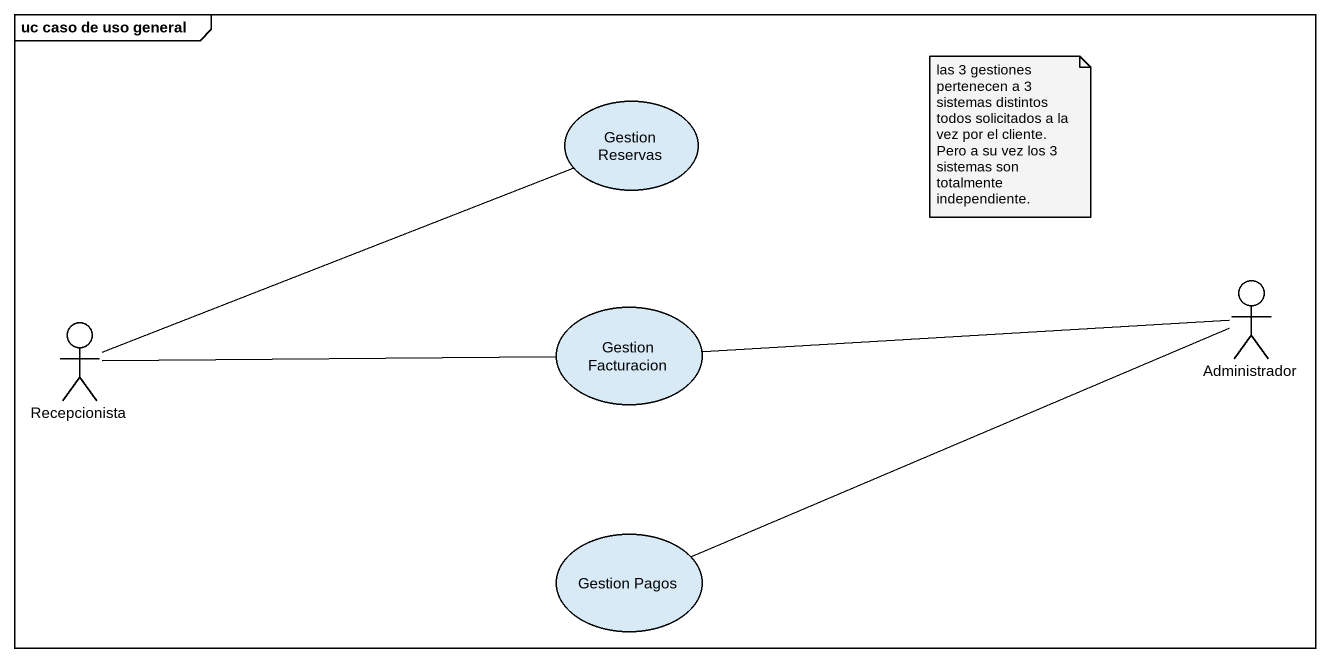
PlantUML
@startuml
mainframe uc caso de uso general
usecase "Gestion Reservas" as Gestion_Reservas
actor Administrador
actor Recepcionista
usecase "Gestion Facturacion" as Gestion_Facturacion
usecase "Gestion Pagos" as Gestion_Pagos
Administrador -left- Gestion_Facturacion
Administrador -left- Gestion_Pagos
Recepcionista -right- Gestion_Reservas
Recepcionista -right- Gestion_Facturacion
note as N1
  las 3 gestiones pertenecen a 3 sistemas distintos todos solicitados a la vez por el cliente.
  Pero a su vez los 3 sistemas son totalmente independiente.
end note
@enduml
